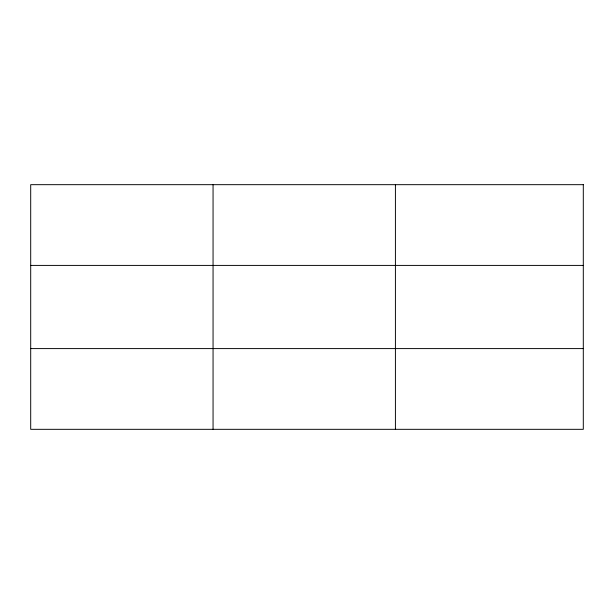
<?xml version="1.0" encoding="UTF-8"?>
<svg xmlns="http://www.w3.org/2000/svg" width="614" height="614" viewBox="0 0 614 614"><rect width="100%" height="100%" fill="white"/><g stroke="black" fill="none" stroke-linecap="round" stroke-linejoin="round"><path stroke-width="0.92" d="M213.058 184.676L213.058 429.324M395.416 184.676L395.416 429.324M30.7 265.409L583.3 265.409M30.7 348.591L583.3 348.591M583.3 184.676L583.3 429.324L30.7 429.324L30.7 184.676L583.3 184.676"/></g></svg>
